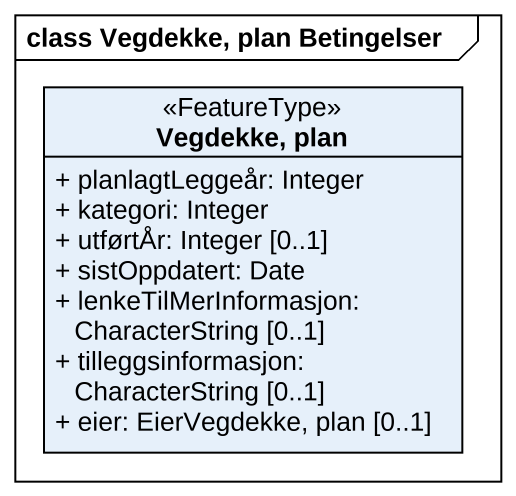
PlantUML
@startuml
mainframe class Vegdekke, plan Betingelser
hide circle
hide empty members
skinparam classAttributeIconSize 0
class "Vegdekke, plan" as Vegdekke_plan <<FeatureType>> {
  + planlagtLeggeår: Integer
  + kategori: Integer
  + utførtÅr: Integer [0..1]
  + sistOppdatert: Date
  + lenkeTilMerInformasjon: CharacterString [0..1]
  + tilleggsinformasjon: CharacterString [0..1]
  + eier: EierVegdekke, plan [0..1]
}
@enduml
